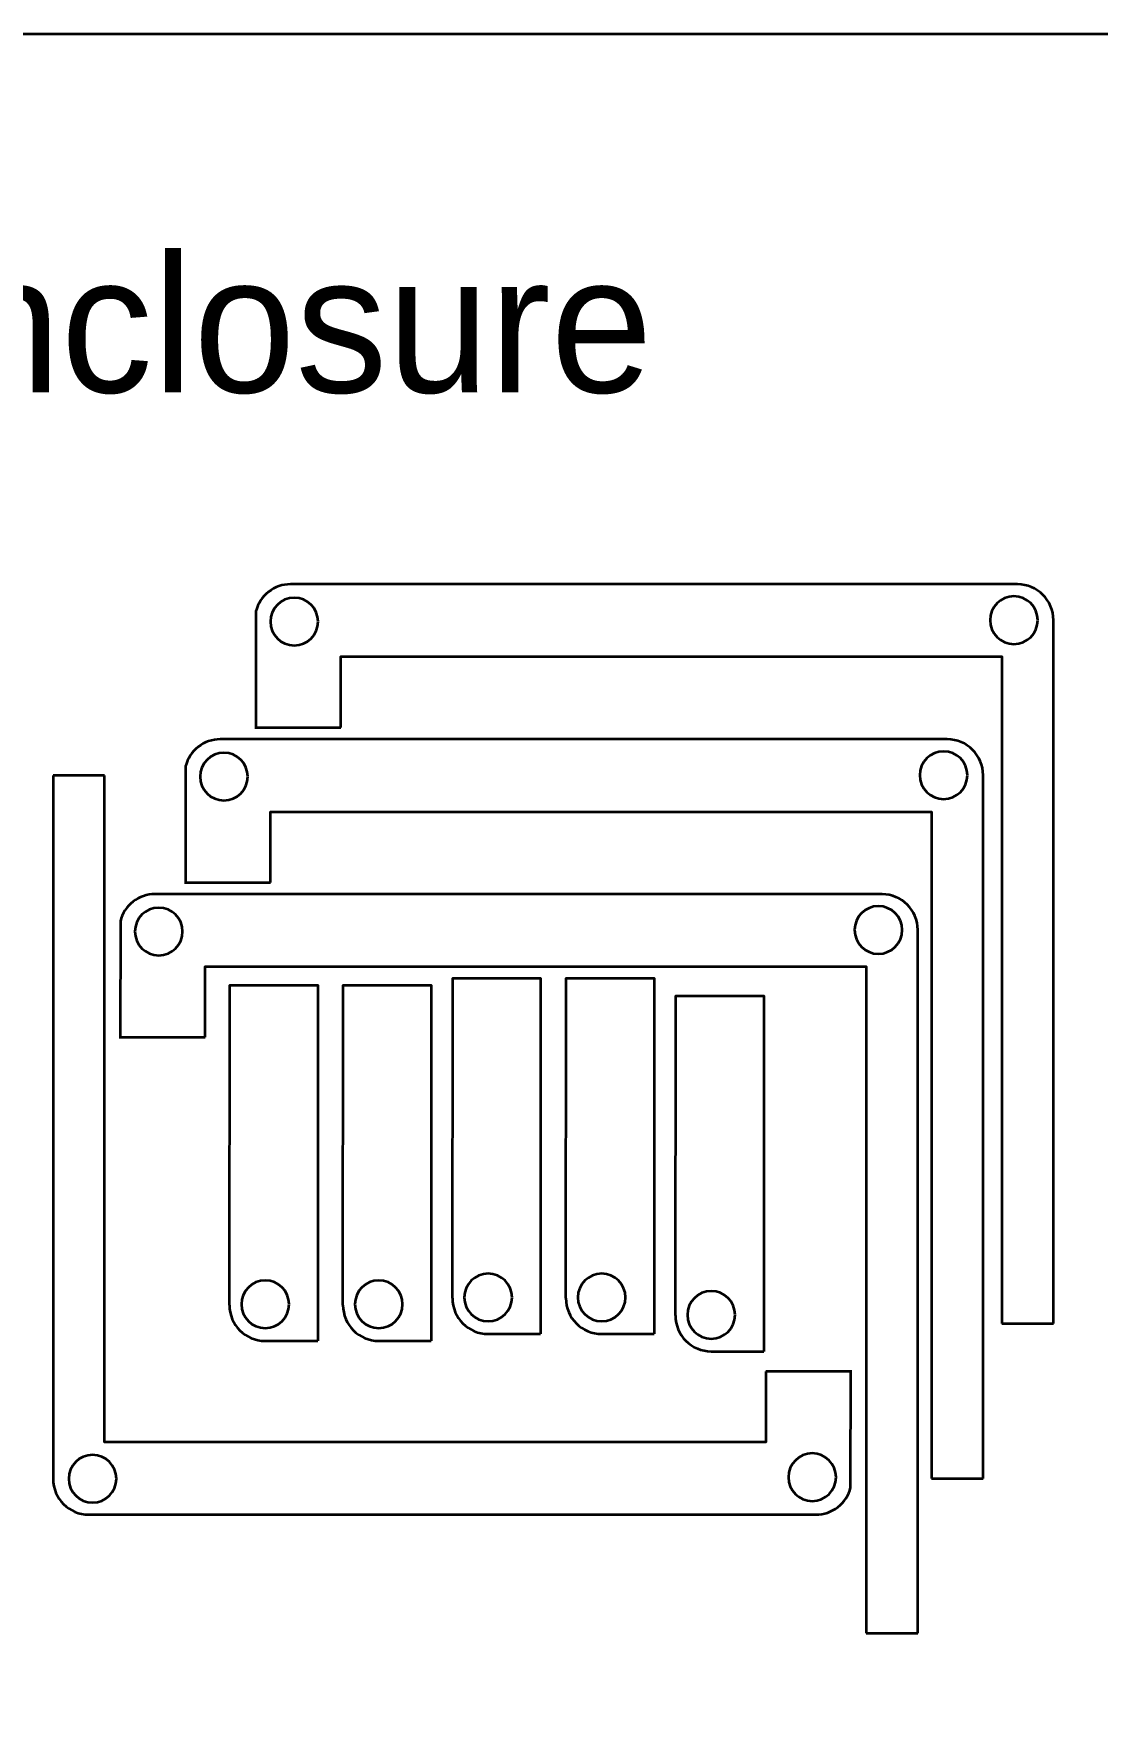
# Model space of a CAD drawing. Header units: inches. Extents: x -163 to 429, y 207 to 456.
# Drawn here: x 175.4 to 264.5, y 314.3 to 456.5 of the extents above; entities that cross this region are included whole.
import ezdxf

# ---------------------------------------------------------------- set-up
doc = ezdxf.new("R2010")
doc.units = ezdxf.units.IN
doc.header["$MEASUREMENT"] = 0
doc.layers.add('Livello 1', color=7, linetype='Continuous')

# ---------------------------------------------------------------- blocks, each defined once
blk = doc.blocks.new('block 7')
at = {"layer": 'Livello 1', "color": 250, "lineweight": 35}
blk.add_lwpolyline([(191.76, 349.85), (191.79, 376.69), (199.16, 376.69), (199.16, 346.85)], dxfattribs=at)
blk = doc.blocks.new('block 6')
at = {"layer": 'Livello 1'}
blk.add_blockref('block 7', (0, 0), dxfattribs=at)
blk = doc.blocks.new('block 9')
at = {"layer": 'Livello 1', "color": 250, "lineweight": 35}
blk.add_open_spline([(191.76, 349.85), (191.76, 348.2), (193.1, 346.85), (194.76, 346.85), (194.76, 346.85), (194.76, 346.85), (194.76, 346.85), (194.76, 346.85), (194.76, 346.85), (194.76, 346.85)], degree=3, knots=[0, 0, 0, 0, 1, 1, 1, 2, 2, 2, 3, 3, 3, 3], dxfattribs=at)
blk = doc.blocks.new('block 8')
at = {"layer": 'Livello 1'}
blk.add_blockref('block 9', (0, 0), dxfattribs=at)
blk = doc.blocks.new('block 11')
at = {"layer": 'Livello 1', "color": 250, "lineweight": 35}
blk.add_lwpolyline([(194.76, 346.85), (199.16, 346.85)], dxfattribs=at)
blk = doc.blocks.new('block 10')
at = {"layer": 'Livello 1'}
blk.add_blockref('block 11', (0, 0), dxfattribs=at)
blk = doc.blocks.new('block 5')
at = {"layer": 'Livello 1'}
for name in ['block 6', 'block 8', 'block 10']:
    blk.add_blockref(name, (0, 0), dxfattribs=at)
blk = doc.blocks.new('block 4')
at = {"layer": 'Livello 1'}
blk.add_blockref('block 5', (0, 0), dxfattribs=at)
blk = doc.blocks.new('block 254')
at = {"layer": 'Livello 1', "color": 250, "lineweight": 35}
for points in [[(182.61, 382.05), (182.6, 372.3)], [(182.6, 372.3), (182.6, 372.3)]]:
    blk.add_lwpolyline(points, dxfattribs=at)
blk = doc.blocks.new('block 253')
at = {"layer": 'Livello 1'}
blk.add_blockref('block 254', (0, 0), dxfattribs=at)
blk = doc.blocks.new('block 256')
at = {"layer": 'Livello 1', "color": 250, "lineweight": 35}
blk.add_lwpolyline([(249.49, 322.33), (249.49, 381.32)], dxfattribs=at)
blk = doc.blocks.new('block 255')
at = {"layer": 'Livello 1'}
blk.add_blockref('block 256', (0, 0), dxfattribs=at)
blk = doc.blocks.new('block 258')
at = {"layer": 'Livello 1', "color": 250, "lineweight": 35}
blk.add_open_spline([(249.49, 381.32), (249.49, 382.97), (248.15, 384.31), (246.5, 384.31), (246.5, 384.31), (246.5, 384.31), (246.5, 384.31), (246.5, 384.31), (246.5, 384.31), (246.5, 384.31)], degree=3, knots=[0, 0, 0, 0, 1, 1, 1, 2, 2, 2, 3, 3, 3, 3], dxfattribs=at)
blk = doc.blocks.new('block 257')
at = {"layer": 'Livello 1'}
blk.add_blockref('block 258', (0, 0), dxfattribs=at)
blk = doc.blocks.new('block 260')
at = {"layer": 'Livello 1', "color": 250, "lineweight": 35}
blk.add_lwpolyline([(246.5, 384.31), (185.51, 384.31)], dxfattribs=at)
blk = doc.blocks.new('block 259')
at = {"layer": 'Livello 1'}
blk.add_blockref('block 260', (0, 0), dxfattribs=at)
blk = doc.blocks.new('block 262')
at = {"layer": 'Livello 1', "color": 250, "lineweight": 35}
blk.add_open_spline([(185.51, 384.31), (184.19, 384.35), (182.89, 383.34), (182.61, 382.05)], degree=3, dxfattribs=at)
blk = doc.blocks.new('block 261')
at = {"layer": 'Livello 1'}
blk.add_blockref('block 262', (0, 0), dxfattribs=at)
blk = doc.blocks.new('block 252')
at = {"layer": 'Livello 1', "color": 250, "lineweight": 35}
for points in [[(189.72, 372.31), (189.72, 378.24), (245.17, 378.24), (245.17, 322.33)], [(182.52, 372.31), (189.72, 372.31)], [(189.72, 372.31), (189.72, 372.31)], [(245.17, 322.33), (249.49, 322.33)]]:
    blk.add_lwpolyline(points, dxfattribs=at)
at = {"layer": 'Livello 1'}
for name in ['block 261', 'block 259', 'block 257', 'block 253', 'block 255']:
    blk.add_blockref(name, (0, 0), dxfattribs=at)
blk = doc.blocks.new('block 251')
at = {"layer": 'Livello 1', "color": 250, "lineweight": 35}
for points in [[(187.83, 381.18), (187.83, 380.08), (186.93, 379.18), (185.83, 379.18), (184.72, 379.18), (183.83, 380.08), (183.83, 381.18), (183.83, 382.29), (184.72, 383.18), (185.83, 383.18), (186.93, 383.18), (187.83, 382.29), (187.83, 381.18)], [(248.19, 381.31), (248.19, 380.2), (247.29, 379.31), (246.19, 379.31), (245.08, 379.31), (244.19, 380.2), (244.19, 381.31), (244.19, 382.41), (245.08, 383.31), (246.19, 383.31), (247.29, 383.31), (248.19, 382.41), (248.19, 381.31)]]:
    blk.add_open_spline(points, degree=3, knots=[0, 0, 0, 0, 1, 1, 1, 2, 2, 2, 3, 3, 3, 4, 4, 4, 4], dxfattribs=at)
at = {"layer": 'Livello 1'}
blk.add_blockref('block 252', (0, 0), dxfattribs=at)
blk = doc.blocks.new('block 266')
at = {"layer": 'Livello 1', "color": 250, "lineweight": 35}
blk.add_lwpolyline([(201.28, 349.85), (201.31, 376.69), (208.68, 376.69), (208.68, 346.85)], dxfattribs=at)
blk = doc.blocks.new('block 265')
at = {"layer": 'Livello 1'}
blk.add_blockref('block 266', (0, 0), dxfattribs=at)
blk = doc.blocks.new('block 268')
at = {"layer": 'Livello 1', "color": 250, "lineweight": 35}
blk.add_open_spline([(201.28, 349.85), (201.28, 348.2), (202.63, 346.85), (204.28, 346.85), (204.28, 346.85), (204.28, 346.85), (204.28, 346.85), (204.28, 346.85), (204.28, 346.85), (204.28, 346.85)], degree=3, knots=[0, 0, 0, 0, 1, 1, 1, 2, 2, 2, 3, 3, 3, 3], dxfattribs=at)
blk = doc.blocks.new('block 267')
at = {"layer": 'Livello 1'}
blk.add_blockref('block 268', (0, 0), dxfattribs=at)
blk = doc.blocks.new('block 270')
at = {"layer": 'Livello 1', "color": 250, "lineweight": 35}
blk.add_lwpolyline([(204.28, 346.85), (208.68, 346.85)], dxfattribs=at)
blk = doc.blocks.new('block 269')
at = {"layer": 'Livello 1'}
blk.add_blockref('block 270', (0, 0), dxfattribs=at)
blk = doc.blocks.new('block 264')
at = {"layer": 'Livello 1'}
for name in ['block 265', 'block 267', 'block 269']:
    blk.add_blockref(name, (0, 0), dxfattribs=at)
blk = doc.blocks.new('block 263')
at = {"layer": 'Livello 1'}
blk.add_blockref('block 264', (0, 0), dxfattribs=at)
blk = doc.blocks.new('block 274')
at = {"layer": 'Livello 1', "color": 250, "lineweight": 35}
blk.add_lwpolyline([(210.46, 350.43), (210.49, 377.26), (217.85, 377.26), (217.85, 347.43)], dxfattribs=at)
blk = doc.blocks.new('block 273')
at = {"layer": 'Livello 1'}
blk.add_blockref('block 274', (0, 0), dxfattribs=at)
blk = doc.blocks.new('block 276')
at = {"layer": 'Livello 1', "color": 250, "lineweight": 35}
blk.add_open_spline([(210.46, 350.43), (210.46, 348.77), (211.8, 347.43), (213.46, 347.43), (213.46, 347.43), (213.46, 347.43), (213.46, 347.43), (213.46, 347.43), (213.46, 347.43), (213.46, 347.43)], degree=3, knots=[0, 0, 0, 0, 1, 1, 1, 2, 2, 2, 3, 3, 3, 3], dxfattribs=at)
blk = doc.blocks.new('block 275')
at = {"layer": 'Livello 1'}
blk.add_blockref('block 276', (0, 0), dxfattribs=at)
blk = doc.blocks.new('block 278')
at = {"layer": 'Livello 1', "color": 250, "lineweight": 35}
blk.add_lwpolyline([(213.46, 347.43), (217.85, 347.43)], dxfattribs=at)
blk = doc.blocks.new('block 277')
at = {"layer": 'Livello 1'}
blk.add_blockref('block 278', (0, 0), dxfattribs=at)
blk = doc.blocks.new('block 272')
at = {"layer": 'Livello 1'}
for name in ['block 273', 'block 275', 'block 277']:
    blk.add_blockref(name, (0, 0), dxfattribs=at)
blk = doc.blocks.new('block 271')
at = {"layer": 'Livello 1'}
blk.add_blockref('block 272', (0, 0), dxfattribs=at)
blk = doc.blocks.new('block 282')
at = {"layer": 'Livello 1', "color": 250, "lineweight": 35}
blk.add_lwpolyline([(219.98, 350.43), (220.01, 377.26), (227.38, 377.26), (227.38, 347.43)], dxfattribs=at)
blk = doc.blocks.new('block 281')
at = {"layer": 'Livello 1'}
blk.add_blockref('block 282', (0, 0), dxfattribs=at)
blk = doc.blocks.new('block 284')
at = {"layer": 'Livello 1', "color": 250, "lineweight": 35}
blk.add_open_spline([(219.98, 350.43), (219.98, 348.77), (221.32, 347.43), (222.98, 347.43), (222.98, 347.43), (222.98, 347.43), (222.98, 347.43), (222.98, 347.43), (222.98, 347.43), (222.98, 347.43)], degree=3, knots=[0, 0, 0, 0, 1, 1, 1, 2, 2, 2, 3, 3, 3, 3], dxfattribs=at)
blk = doc.blocks.new('block 283')
at = {"layer": 'Livello 1'}
blk.add_blockref('block 284', (0, 0), dxfattribs=at)
blk = doc.blocks.new('block 286')
at = {"layer": 'Livello 1', "color": 250, "lineweight": 35}
blk.add_lwpolyline([(222.98, 347.43), (227.38, 347.43)], dxfattribs=at)
blk = doc.blocks.new('block 285')
at = {"layer": 'Livello 1'}
blk.add_blockref('block 286', (0, 0), dxfattribs=at)
blk = doc.blocks.new('block 280')
at = {"layer": 'Livello 1'}
for name in ['block 281', 'block 283', 'block 285']:
    blk.add_blockref(name, (0, 0), dxfattribs=at)
blk = doc.blocks.new('block 279')
at = {"layer": 'Livello 1'}
blk.add_blockref('block 280', (0, 0), dxfattribs=at)
blk = doc.blocks.new('block 290')
at = {"layer": 'Livello 1', "color": 250, "lineweight": 35}
blk.add_lwpolyline([(229.17, 348.97), (229.2, 375.8), (236.57, 375.8), (236.57, 345.97)], dxfattribs=at)
blk = doc.blocks.new('block 289')
at = {"layer": 'Livello 1'}
blk.add_blockref('block 290', (0, 0), dxfattribs=at)
blk = doc.blocks.new('block 292')
at = {"layer": 'Livello 1', "color": 250, "lineweight": 35}
blk.add_open_spline([(229.17, 348.97), (229.17, 347.31), (230.52, 345.97), (232.17, 345.97), (232.17, 345.97), (232.17, 345.97), (232.17, 345.97), (232.17, 345.97), (232.17, 345.97), (232.17, 345.97)], degree=3, knots=[0, 0, 0, 0, 1, 1, 1, 2, 2, 2, 3, 3, 3, 3], dxfattribs=at)
blk = doc.blocks.new('block 291')
at = {"layer": 'Livello 1'}
blk.add_blockref('block 292', (0, 0), dxfattribs=at)
blk = doc.blocks.new('block 294')
at = {"layer": 'Livello 1', "color": 250, "lineweight": 35}
blk.add_lwpolyline([(232.17, 345.97), (236.57, 345.97)], dxfattribs=at)
blk = doc.blocks.new('block 293')
at = {"layer": 'Livello 1'}
blk.add_blockref('block 294', (0, 0), dxfattribs=at)
blk = doc.blocks.new('block 288')
at = {"layer": 'Livello 1'}
for name in ['block 289', 'block 291', 'block 293']:
    blk.add_blockref(name, (0, 0), dxfattribs=at)
blk = doc.blocks.new('block 287')
at = {"layer": 'Livello 1'}
blk.add_blockref('block 288', (0, 0), dxfattribs=at)
blk = doc.blocks.new('block 298')
at = {"layer": 'Livello 1', "color": 250, "lineweight": 35}
for points in [[(243.86, 334.55), (243.87, 344.3)], [(243.87, 344.3), (243.87, 344.3)]]:
    blk.add_lwpolyline(points, dxfattribs=at)
blk = doc.blocks.new('block 297')
at = {"layer": 'Livello 1'}
blk.add_blockref('block 298', (0, 0), dxfattribs=at)
blk = doc.blocks.new('block 300')
at = {"layer": 'Livello 1', "color": 250, "lineweight": 35}
blk.add_lwpolyline([(176.97, 394.26), (176.97, 335.28)], dxfattribs=at)
blk = doc.blocks.new('block 299')
at = {"layer": 'Livello 1'}
blk.add_blockref('block 300', (0, 0), dxfattribs=at)
blk = doc.blocks.new('block 302')
at = {"layer": 'Livello 1', "color": 250, "lineweight": 35}
blk.add_open_spline([(176.97, 335.28), (176.97, 333.63), (178.31, 332.28), (179.97, 332.28), (179.97, 332.28), (179.97, 332.28), (179.97, 332.28), (179.97, 332.28), (179.97, 332.28), (179.97, 332.28)], degree=3, knots=[0, 0, 0, 0, 1, 1, 1, 2, 2, 2, 3, 3, 3, 3], dxfattribs=at)
blk = doc.blocks.new('block 301')
at = {"layer": 'Livello 1'}
blk.add_blockref('block 302', (0, 0), dxfattribs=at)
blk = doc.blocks.new('block 304')
at = {"layer": 'Livello 1', "color": 250, "lineweight": 35}
blk.add_lwpolyline([(179.97, 332.28), (240.95, 332.28)], dxfattribs=at)
blk = doc.blocks.new('block 303')
at = {"layer": 'Livello 1'}
blk.add_blockref('block 304', (0, 0), dxfattribs=at)
blk = doc.blocks.new('block 306')
at = {"layer": 'Livello 1', "color": 250, "lineweight": 35}
blk.add_open_spline([(240.95, 332.28), (242.28, 332.25), (243.57, 333.25), (243.86, 334.55)], degree=3, dxfattribs=at)
blk = doc.blocks.new('block 305')
at = {"layer": 'Livello 1'}
blk.add_blockref('block 306', (0, 0), dxfattribs=at)
blk = doc.blocks.new('block 296')
at = {"layer": 'Livello 1', "color": 250, "lineweight": 35}
for points in [[(181.29, 394.26), (176.97, 394.26)], [(236.74, 344.29), (236.74, 338.36), (181.29, 338.36), (181.29, 394.26)], [(236.74, 344.29), (236.74, 344.29)], [(243.95, 344.29), (236.74, 344.29)]]:
    blk.add_lwpolyline(points, dxfattribs=at)
at = {"layer": 'Livello 1'}
for name in ['block 299', 'block 297', 'block 301', 'block 305', 'block 303']:
    blk.add_blockref(name, (0, 0), dxfattribs=at)
blk = doc.blocks.new('block 295')
at = {"layer": 'Livello 1', "color": 250, "lineweight": 35}
for points in [[(178.28, 335.29), (178.28, 336.39), (179.17, 337.29), (180.28, 337.29), (181.38, 337.29), (182.28, 336.39), (182.28, 335.29), (182.28, 334.18), (181.38, 333.29), (180.28, 333.29), (179.17, 333.29), (178.28, 334.18), (178.28, 335.29)], [(238.64, 335.42), (238.64, 336.52), (239.53, 337.42), (240.64, 337.42), (241.74, 337.42), (242.64, 336.52), (242.64, 335.42), (242.64, 334.31), (241.74, 333.42), (240.64, 333.42), (239.53, 333.42), (238.64, 334.31), (238.64, 335.42)]]:
    blk.add_open_spline(points, degree=3, knots=[0, 0, 0, 0, 1, 1, 1, 2, 2, 2, 3, 3, 3, 4, 4, 4, 4], dxfattribs=at)
at = {"layer": 'Livello 1'}
blk.add_blockref('block 296', (0, 0), dxfattribs=at)
blk = doc.blocks.new('block 310')
at = {"layer": 'Livello 1', "color": 250, "lineweight": 35}
for points in [[(188.08, 395.04), (188.07, 385.28)], [(188.07, 385.28), (188.07, 385.28)]]:
    blk.add_lwpolyline(points, dxfattribs=at)
blk = doc.blocks.new('block 309')
at = {"layer": 'Livello 1'}
blk.add_blockref('block 310', (0, 0), dxfattribs=at)
blk = doc.blocks.new('block 312')
at = {"layer": 'Livello 1', "color": 250, "lineweight": 35}
blk.add_lwpolyline([(254.97, 335.32), (254.97, 394.3)], dxfattribs=at)
blk = doc.blocks.new('block 311')
at = {"layer": 'Livello 1'}
blk.add_blockref('block 312', (0, 0), dxfattribs=at)
blk = doc.blocks.new('block 314')
at = {"layer": 'Livello 1', "color": 250, "lineweight": 35}
blk.add_open_spline([(254.97, 394.3), (254.97, 395.96), (253.63, 397.3), (251.97, 397.3), (251.97, 397.3), (251.97, 397.3), (251.97, 397.3), (251.97, 397.3), (251.97, 397.3), (251.97, 397.3)], degree=3, knots=[0, 0, 0, 0, 1, 1, 1, 2, 2, 2, 3, 3, 3, 3], dxfattribs=at)
blk = doc.blocks.new('block 313')
at = {"layer": 'Livello 1'}
blk.add_blockref('block 314', (0, 0), dxfattribs=at)
blk = doc.blocks.new('block 316')
at = {"layer": 'Livello 1', "color": 250, "lineweight": 35}
blk.add_lwpolyline([(251.97, 397.3), (190.99, 397.3)], dxfattribs=at)
blk = doc.blocks.new('block 315')
at = {"layer": 'Livello 1'}
blk.add_blockref('block 316', (0, 0), dxfattribs=at)
blk = doc.blocks.new('block 318')
at = {"layer": 'Livello 1', "color": 250, "lineweight": 35}
blk.add_open_spline([(190.99, 397.3), (189.66, 397.33), (188.37, 396.33), (188.08, 395.04)], degree=3, dxfattribs=at)
blk = doc.blocks.new('block 317')
at = {"layer": 'Livello 1'}
blk.add_blockref('block 318', (0, 0), dxfattribs=at)
blk = doc.blocks.new('block 308')
at = {"layer": 'Livello 1', "color": 250, "lineweight": 35}
for points in [[(195.2, 385.29), (195.2, 391.23), (250.65, 391.23), (250.65, 335.32)], [(187.99, 385.29), (195.2, 385.29)], [(195.2, 385.29), (195.2, 385.29)], [(250.65, 335.32), (254.97, 335.32)]]:
    blk.add_lwpolyline(points, dxfattribs=at)
at = {"layer": 'Livello 1'}
for name in ['block 317', 'block 315', 'block 313', 'block 309', 'block 311']:
    blk.add_blockref(name, (0, 0), dxfattribs=at)
blk = doc.blocks.new('block 307')
at = {"layer": 'Livello 1', "color": 250, "lineweight": 35}
for points in [[(193.3, 394.17), (193.3, 393.06), (192.41, 392.17), (191.3, 392.17), (190.2, 392.17), (189.3, 393.06), (189.3, 394.17), (189.3, 395.27), (190.2, 396.17), (191.3, 396.17), (192.41, 396.17), (193.3, 395.27), (193.3, 394.17)], [(253.66, 394.29), (253.66, 393.19), (252.77, 392.29), (251.66, 392.29), (250.56, 392.29), (249.66, 393.19), (249.66, 394.29), (249.66, 395.4), (250.56, 396.29), (251.66, 396.29), (252.77, 396.29), (253.66, 395.4), (253.66, 394.29)]]:
    blk.add_open_spline(points, degree=3, knots=[0, 0, 0, 0, 1, 1, 1, 2, 2, 2, 3, 3, 3, 4, 4, 4, 4], dxfattribs=at)
at = {"layer": 'Livello 1'}
blk.add_blockref('block 308', (0, 0), dxfattribs=at)
blk = doc.blocks.new('block 322')
at = {"layer": 'Livello 1', "color": 250, "lineweight": 35}
for points in [[(193.98, 408.04), (193.97, 398.28)], [(193.97, 398.28), (193.97, 398.28)]]:
    blk.add_lwpolyline(points, dxfattribs=at)
blk = doc.blocks.new('block 321')
at = {"layer": 'Livello 1'}
blk.add_blockref('block 322', (0, 0), dxfattribs=at)
blk = doc.blocks.new('block 324')
at = {"layer": 'Livello 1', "color": 250, "lineweight": 35}
blk.add_lwpolyline([(260.87, 348.32), (260.87, 407.3)], dxfattribs=at)
blk = doc.blocks.new('block 323')
at = {"layer": 'Livello 1'}
blk.add_blockref('block 324', (0, 0), dxfattribs=at)
blk = doc.blocks.new('block 326')
at = {"layer": 'Livello 1', "color": 250, "lineweight": 35}
blk.add_open_spline([(260.87, 407.3), (260.87, 408.96), (259.52, 410.3), (257.87, 410.3), (257.87, 410.3), (257.87, 410.3), (257.87, 410.3), (257.87, 410.3), (257.87, 410.3), (257.87, 410.3)], degree=3, knots=[0, 0, 0, 0, 1, 1, 1, 2, 2, 2, 3, 3, 3, 3], dxfattribs=at)
blk = doc.blocks.new('block 325')
at = {"layer": 'Livello 1'}
blk.add_blockref('block 326', (0, 0), dxfattribs=at)
blk = doc.blocks.new('block 328')
at = {"layer": 'Livello 1', "color": 250, "lineweight": 35}
blk.add_lwpolyline([(257.87, 410.3), (196.88, 410.3)], dxfattribs=at)
blk = doc.blocks.new('block 327')
at = {"layer": 'Livello 1'}
blk.add_blockref('block 328', (0, 0), dxfattribs=at)
blk = doc.blocks.new('block 330')
at = {"layer": 'Livello 1', "color": 250, "lineweight": 35}
blk.add_open_spline([(196.88, 410.3), (195.56, 410.33), (194.27, 409.33), (193.98, 408.04)], degree=3, dxfattribs=at)
blk = doc.blocks.new('block 329')
at = {"layer": 'Livello 1'}
blk.add_blockref('block 330', (0, 0), dxfattribs=at)
blk = doc.blocks.new('block 320')
at = {"layer": 'Livello 1', "color": 250, "lineweight": 35}
for points in [[(201.1, 398.29), (201.1, 404.23), (256.54, 404.23), (256.54, 348.32)], [(193.89, 398.29), (201.1, 398.29)], [(201.1, 398.29), (201.1, 398.29)], [(256.54, 348.32), (260.87, 348.32)]]:
    blk.add_lwpolyline(points, dxfattribs=at)
at = {"layer": 'Livello 1'}
for name in ['block 329', 'block 327', 'block 325', 'block 321', 'block 323']:
    blk.add_blockref(name, (0, 0), dxfattribs=at)
blk = doc.blocks.new('block 319')
at = {"layer": 'Livello 1', "color": 250, "lineweight": 35}
for points in [[(199.2, 407.17), (199.2, 406.06), (198.3, 405.17), (197.2, 405.17), (196.09, 405.17), (195.2, 406.06), (195.2, 407.17), (195.2, 408.27), (196.09, 409.17), (197.2, 409.17), (198.3, 409.17), (199.2, 408.27), (199.2, 407.17)], [(259.56, 407.29), (259.56, 406.19), (258.66, 405.29), (257.56, 405.29), (256.45, 405.29), (255.56, 406.19), (255.56, 407.29), (255.56, 408.4), (256.45, 409.29), (257.56, 409.29), (258.66, 409.29), (259.56, 408.4), (259.56, 407.29)]]:
    blk.add_open_spline(points, degree=3, knots=[0, 0, 0, 0, 1, 1, 1, 2, 2, 2, 3, 3, 3, 4, 4, 4, 4], dxfattribs=at)
at = {"layer": 'Livello 1'}
blk.add_blockref('block 320', (0, 0), dxfattribs=at)

msp = doc.modelspace()

# ---------------------------------------------------------------- linework, layer by layer
at = {"layer": 'Livello 1', "color": 250, "lineweight": 35}
msp.add_lwpolyline([(428.63, 206.69), (61.74, 206.69), (61.74, 456.46), (428.63, 456.46), (428.63, 206.69)], dxfattribs=at)
for points in [[(196.76, 349.92), (196.76, 348.81), (195.87, 347.92), (194.76, 347.92), (193.66, 347.92), (192.76, 348.81), (192.76, 349.92), (192.76, 351.02), (193.66, 351.92), (194.76, 351.92), (195.87, 351.92), (196.76, 351.02), (196.76, 349.92)], [(206.28, 349.92), (206.28, 348.81), (205.39, 347.92), (204.28, 347.92), (203.18, 347.92), (202.28, 348.81), (202.28, 349.92), (202.28, 351.02), (203.18, 351.92), (204.28, 351.92), (205.39, 351.92), (206.28, 351.02), (206.28, 349.92)], [(215.46, 350.49), (215.46, 349.39), (214.56, 348.49), (213.46, 348.49), (212.35, 348.49), (211.46, 349.39), (211.46, 350.49), (211.46, 351.6), (212.35, 352.49), (213.46, 352.49), (214.56, 352.49), (215.46, 351.6), (215.46, 350.49)], [(224.98, 350.49), (224.98, 349.39), (224.09, 348.49), (222.98, 348.49), (221.88, 348.49), (220.98, 349.39), (220.98, 350.49), (220.98, 351.6), (221.88, 352.49), (222.98, 352.49), (224.09, 352.49), (224.98, 351.6), (224.98, 350.49)], [(234.17, 349.03), (234.17, 347.93), (233.28, 347.03), (232.17, 347.03), (231.07, 347.03), (230.17, 347.93), (230.17, 349.03), (230.17, 350.14), (231.07, 351.03), (232.17, 351.03), (233.28, 351.03), (234.17, 350.14), (234.17, 349.03)]]:
    msp.add_open_spline(points, degree=3, knots=[0, 0, 0, 0, 1, 1, 1, 2, 2, 2, 3, 3, 3, 4, 4, 4, 4], dxfattribs=at)

# ---------------------------------------------------------------- block references
at = {"layer": 'Livello 1'}
for name in ['block 319', 'block 307', 'block 295', 'block 251', 'block 271', 'block 279', 'block 4', 'block 263', 'block 287']:
    msp.add_blockref(name, (0, 0), dxfattribs=at)

# ---------------------------------------------------------------- texts
at = {"layer": 'Livello 1', "color": 250, "insert": (91.18, 422.91), "char_height": 11.5147, "attachment_point": 7}
msp.add_mtext('\\fMyriad Pro|b0|i0|c0|p34;\\W1;raspberry enclosure', dxfattribs=at)

doc.saveas('drawing.dxf')
